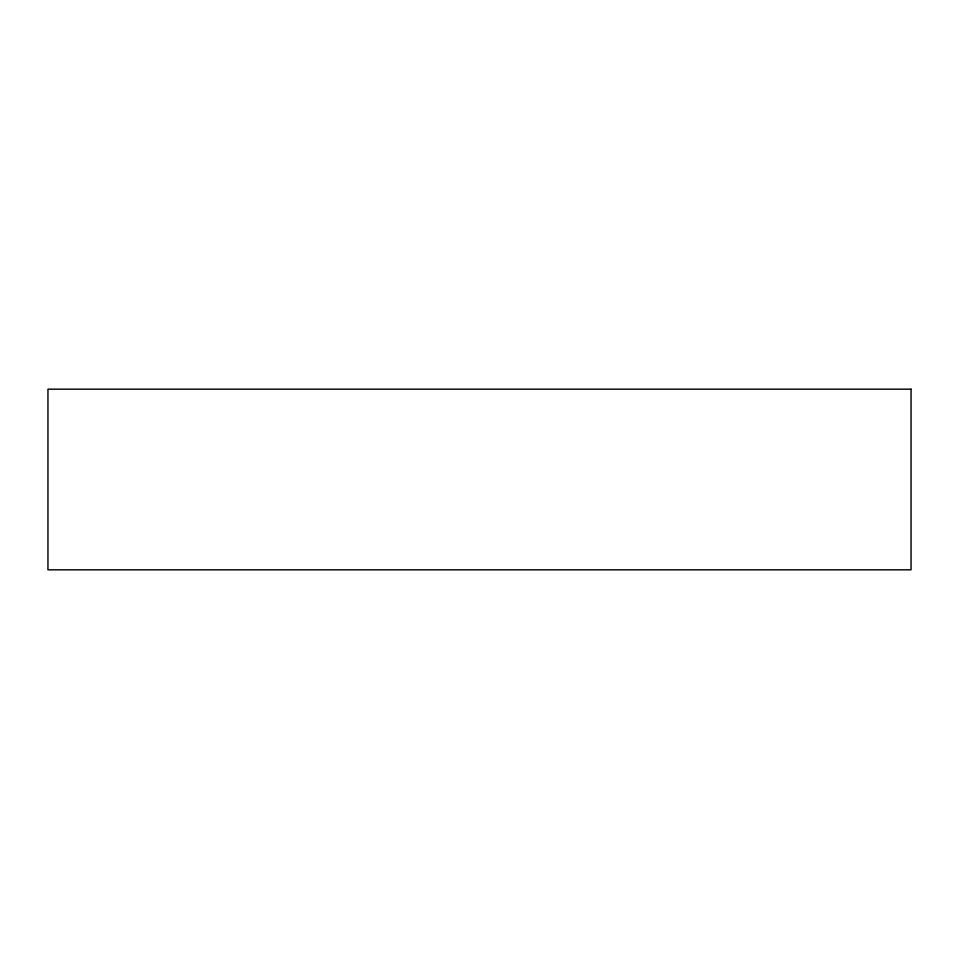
<?xml version="1.0" encoding="UTF-8"?>
<svg xmlns="http://www.w3.org/2000/svg" width="959" height="959" viewBox="0 0 959 959"><rect width="100%" height="100%" fill="white"/><g stroke="black" fill="none" stroke-linecap="round" stroke-linejoin="round"><path stroke-width="1.44" d="M911.05 389.174L47.95 389.174L47.95 569.826L911.05 569.826L911.05 389.174"/></g></svg>
